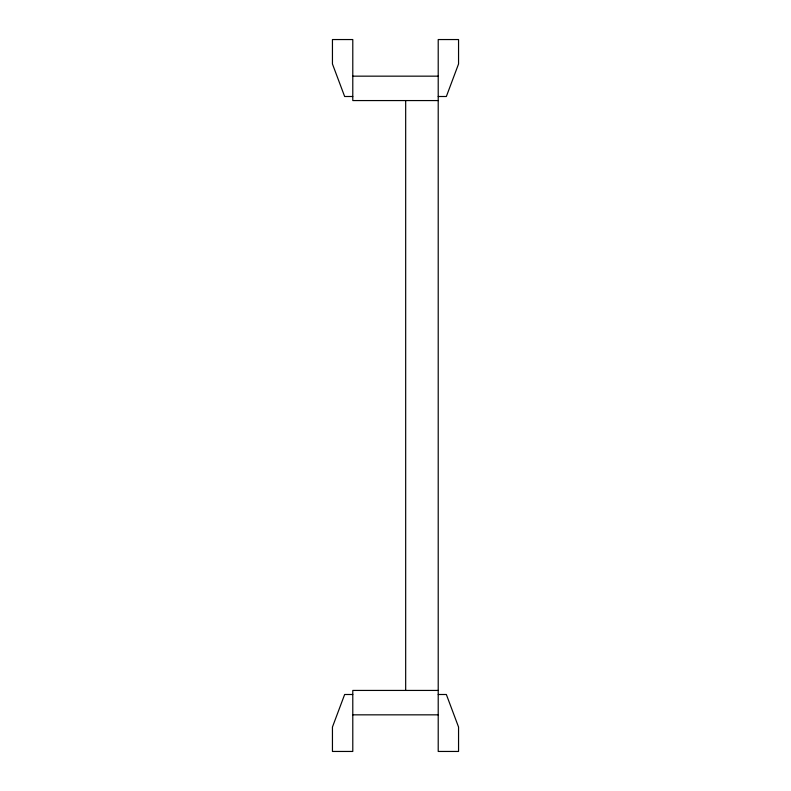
<?xml version="1.0" encoding="UTF-8"?>
<svg xmlns="http://www.w3.org/2000/svg" width="791" height="791" viewBox="0 0 791 791"><rect width="100%" height="100%" fill="white"/><g stroke="black" fill="none" stroke-linecap="round" stroke-linejoin="round"><path stroke-width="1.19" d="M352.786 76.163L438.214 76.163M352.786 96.502L344.649 96.502L332.447 63.962L332.447 39.55L352.786 39.55L352.786 100.566L438.214 100.566M438.214 96.502L446.351 96.502L458.553 63.962L458.553 39.55L438.214 39.55L438.214 751.45L458.553 751.45L458.553 727.038L446.351 694.498L438.214 694.498M438.214 690.434L352.786 690.434L352.786 751.45L332.447 751.45L332.447 727.038L344.649 694.498L352.786 694.498M352.786 714.837L438.214 714.837M405.674 100.566L405.674 690.434"/></g></svg>
